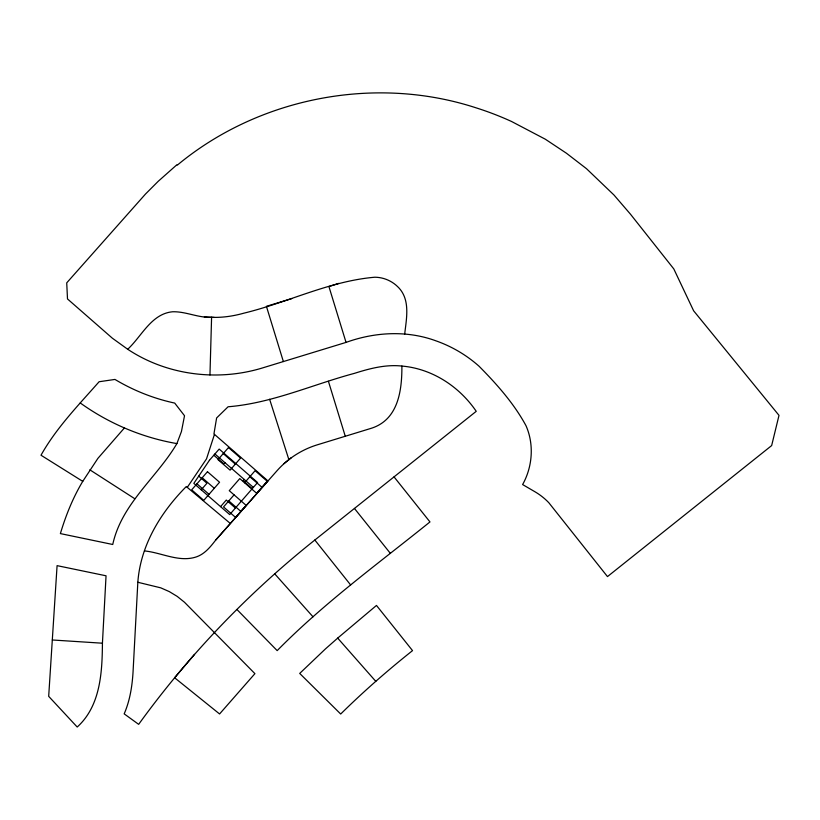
<?xml version="1.0" encoding="UTF-8"?>
<svg xmlns="http://www.w3.org/2000/svg" width="820" height="820" viewBox="0 0 820 820"><rect width="100%" height="100%" fill="white"/><g stroke="black" fill="none" stroke-linecap="round" stroke-linejoin="round"><path stroke-width="1.23" d="M209.961 374.986L211.591 317.309C198.266 317.986 185.904 311.395 172.692 311.764C151.372 313.67 141.675 336.385 127.705 349.258L112.361 338.199L67.496 298.952L66.727 282.859L145.488 194.053L158.219 181.302L176.997 164.656L177.356 165.107C258.905 97.365 375.293 74.897 476.112 107.85A307.531 307.531 0 0 1 511.608 121.514L545.279 139.185L566.384 153.196L586.474 168.674L613.954 194.996L630.477 214.204L673.804 268.919L693.628 310.8L779 415.361L771.651 445.578L607.476 576.593L548.775 502.67A63.622 63.622 0 0 0 535.255 491.938L522.617 484.558C532.549 466.795 534.25 444.44 525.999 425.703C513.996 403.512 496.715 384.078 478.993 366.171A129.652 129.652 0 0 0 435.891 340.823C406.904 330.173 374.832 331.997 346.04 342.401L261.58 368.221C216.992 381.577 166.603 375.14 127.705 349.258M102.428 643.208L106.046 575.794L57.082 565.636L48.687 696.334L77.203 727.032C100.501 705.999 102.203 672.369 102.428 643.208L52.316 639.979M137.832 582.272C140.507 545.259 160.659 512.377 186.284 486.557L230.369 523.498L267.986 480.95L213.938 433.913L216.623 417.954L228.093 406.771C271.871 403.266 312.41 384.59 354.476 373.346C369.758 368.498 385.718 364.295 401.892 366.058C432.089 368.631 459.364 386.507 476.235 411.322L314.839 540.031C248.152 593.147 188.62 655.252 138.662 724.347L124.179 713.861C129.929 700.649 132.204 686.166 133.055 671.857L137.832 582.272L160.74 587.837L169.268 591.589L177.212 596.396L184.459 602.228L254.917 673.65L219.575 713.964L174.619 677.761L194.514 654.36M401.892 366.058C402.015 391.027 398.13 420.434 370.302 428.593L316.756 444.993C301.627 449.739 287.882 458.585 277.314 470.403L215.732 540.031C210.545 546.745 205 553.736 196.759 556.759C179.406 562.817 161.684 552.598 144.463 550.927M404.68 334.13C406.474 318.324 410.769 298.88 397.505 286.518C391.478 280.665 383.278 277.303 374.883 277.221C329.322 281.065 287.779 302.549 243.735 313.209C233.3 316.12 222.445 317.76 211.591 317.309M214.461 434.364L206.527 458.851L187.267 487.387M176.894 443.589L181.445 431.505L184.52 415.74L174.711 403.081C153.658 398.571 133.424 390.494 114.954 379.434L99.097 381.741C78.484 405.183 56.375 427.804 41 455.223L82.748 481.36C72.949 497.648 65.825 515.421 60.383 533.595L112.74 544.49C121.667 503.511 156.661 477.927 176.894 443.589C142.137 437.593 108.896 423.52 80.247 402.958M82.748 481.36L97.908 458.359L124.435 427.917M201.228 489.806L206.937 483.246L198.748 476.112M224.885 462.613L223.768 463.905L213.815 455.243M220.57 506.627L226.279 500.067L235.412 508.021M244.227 479.444L243.099 480.735L252.242 488.679M234.059 494.86L223.542 506.944L235.627 517.461L246.143 505.376L229.262 490.678L239.778 478.593L256.66 493.291L267.176 481.207L255.092 470.69L244.575 482.775M215.732 540.031L230.369 523.498M236.939 609.506L277.18 650.619C323.982 603.018 378.133 563.688 429.967 521.93L394.041 476.881M337.686 638.114L376.482 605.437L412.532 650.619C387.511 670.504 363.444 691.578 340.689 714.025L299.71 673.425L325.54 648.815L337.686 638.114L375.816 681.379M283.976 463.648L291.346 457.652M338.773 283.371L328.933 286.58L346.04 342.401M291.797 298.623L266.418 306.321L283.371 361.558M204.323 316.92L214.256 317.432M89.862 469.829L134.787 498.734M223.245 453.593L235.33 464.11M249.833 476.727L261.918 487.244M214.932 453.962L253.359 487.398M202.212 477.763L214.297 488.279M228.8 500.897L240.885 511.413M196.954 483.81L209.038 494.327M274.659 573.774L313.004 616.804M354.445 508.441L390.361 553.367M314.839 540.031L350.591 584.896M269.626 399.268L288.886 459.671M328.42 381.3L345.271 436.25M209.438 460.276L193.838 483.369L229.702 514.581L257.593 482.529L219.176 449.083L209.438 460.276M207.47 471.715L191.695 489.847L203.78 500.364L219.555 482.232L207.47 471.715M228.503 447.546L217.987 459.63L230.071 470.147L240.588 458.062L228.503 447.546"/></g></svg>
